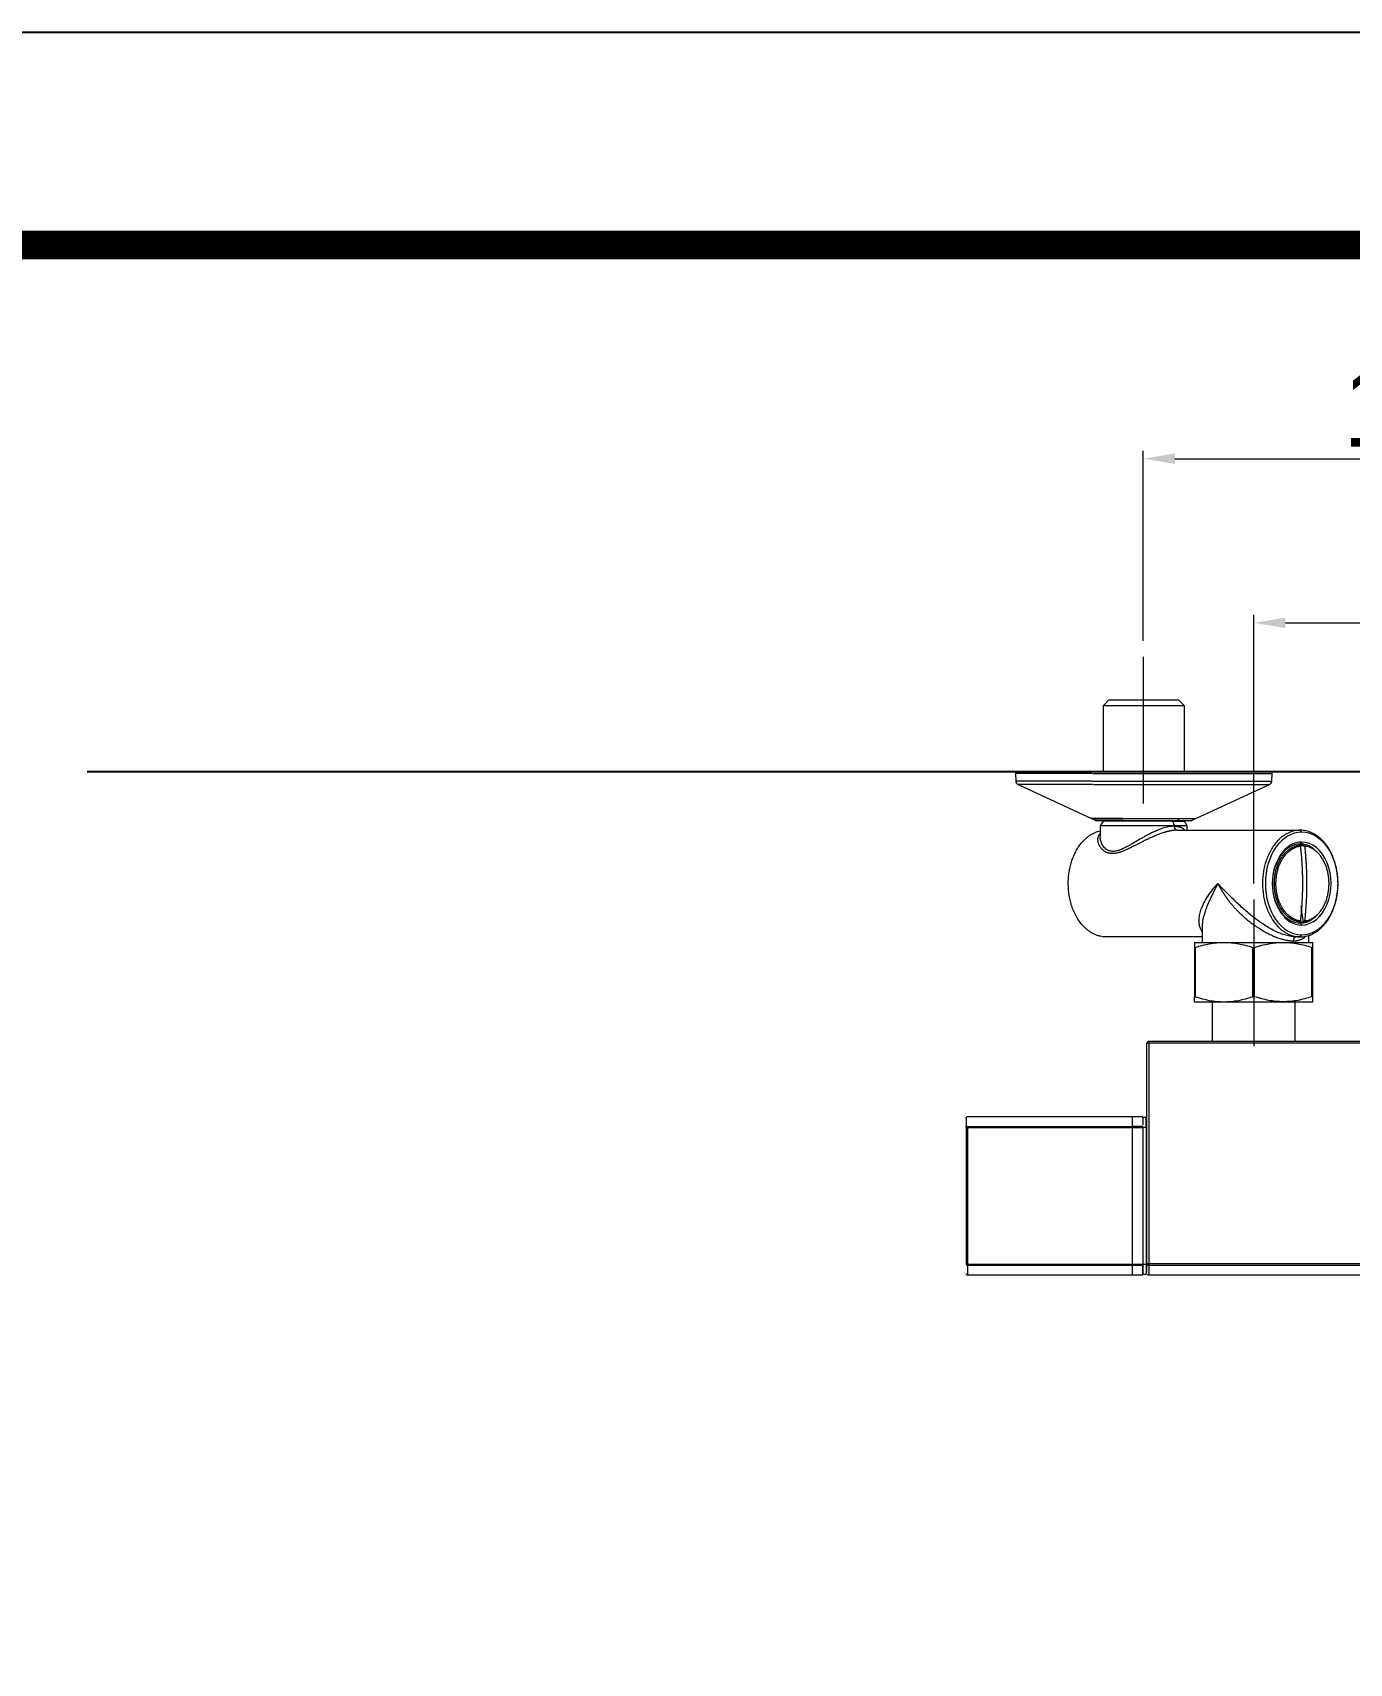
# Model space of a CAD drawing. Extents: x 8896 to 12055, y -91 to 2224.
# Drawn here: x 9497.9 to 9831, y 1811.8 to 2224.5 of the extents above; entities that cross this region are included whole.
import ezdxf

# ---------------------------------------------------------------- set-up
doc = ezdxf.new("R2010")
doc.units = 0
doc.header["$LTSCALE"] = 10
doc.header["$MEASUREMENT"] = 0
doc.header["$PDMODE"] = 3
doc.header["$PDSIZE"] = -10
doc.linetypes.add('CENTER2', pattern=[28.575, 19.05, -3.175, 3.175, -3.175])
doc.layers.get('0').update_dxf_attribs({"linetype": 'CONTINUOUS'})
doc.layers.get('DEFPOINTS').update_dxf_attribs({"linetype": 'CONTINUOUS'})
doc.layers.add('1', color=7, linetype='CONTINUOUS')
doc.layers.add('Cneter', color=1, linetype='CENTER2', lineweight=13)
doc.styles.add('Daelim Dimension', font='')
doc.styles.get('Daelim Dimension').set_extended_font_data('나눔고딕')
doc.dimstyles.new('DEFAULT', dxfattribs={"dimscale": 2, "dimtxt": 2, "dimasz": 2, "dimexe": 0, "dimexo": 2, "dimgap": 1, "dimtad": 1, "dimdec": 1, "dimzin": 9, "dimdsep": 46, "dimtxsty": 'Daelim Dimension', "dimcen": 0.5, "dimclrd": 5, "dimclre": 5, "dimclrt": 256, "dimadec": 1, "dimazin": 0, "dimtfac": 1, "dimtdec": 1, "dimtix": 1, "dimtmove": 0, "dimatfit": 3, "dimfxl": 1, "dimtolj": 1, "dimtzin": 1, "dimlwd": 9, "dimlwe": 9, "dimarcsym": 0})

# ---------------------------------------------------------------- blocks, each defined once
blk = doc.blocks.new('*D17')
at = {"color": 5, "lineweight": 9, "ltscale": 0.5, "transparency": 16777216}
for p, q in [((9806.79, 2009.18), (9806.79, 2077.14)), ((9956.73, 2009.18), (9956.73, 2077.14)), ((9814.79, 2075.14), (9948.73, 2075.14))]:
    blk.add_line(p, q, dxfattribs=at)
at = {"color": 5, "ltscale": 0.5, "transparency": 16777216}
for points in [[(9814.79, 2076.47), (9814.79, 2073.81), (9806.79, 2075.14)], [(9948.73, 2076.47), (9948.73, 2073.81), (9956.73, 2075.14)]]:
    blk.add_solid(points, dxfattribs=at)
at = {"layer": 'DEFPOINTS', "color": 0, "ltscale": 0.5, "transparency": 16777216}
for p in [(9956.73, 2075.14), (9806.79, 2005.18), (9956.73, 2005.18)]:
    blk.add_point(p, dxfattribs=at)
at = {"color": 7, "ltscale": 0.5, "transparency": 16777216, "insert": (9881.76, 2088), "char_height": 20, "attachment_point": 5, "style": 'Daelim Dimension'}
blk.add_mtext('\\A1;150', dxfattribs=at)
blk = doc.blocks.new('*D18')
at = {"color": 5, "lineweight": 9, "ltscale": 0.5, "transparency": 16777216}
for p, q in [((9778.85, 2070.58), (9778.85, 2118.69)), ((9984.67, 2070.58), (9984.67, 2118.69)), ((9786.85, 2116.69), (9976.67, 2116.69))]:
    blk.add_line(p, q, dxfattribs=at)
at = {"color": 5, "ltscale": 0.5, "transparency": 16777216}
for points in [[(9786.85, 2118.02), (9786.85, 2115.36), (9778.85, 2116.69)], [(9976.67, 2118.02), (9976.67, 2115.36), (9984.67, 2116.69)]]:
    blk.add_solid(points, dxfattribs=at)
at = {"layer": 'DEFPOINTS', "color": 0, "ltscale": 0.5, "transparency": 16777216}
for p in [(9984.67, 2116.69), (9778.85, 2066.58), (9984.67, 2066.58)]:
    blk.add_point(p, dxfattribs=at)
at = {"color": 7, "ltscale": 0.5, "transparency": 16777216, "insert": (9881.76, 2129.58), "char_height": 20, "attachment_point": 5, "style": 'Daelim Dimension'}
blk.add_mtext('\\A1;150~220', dxfattribs=at)

msp = doc.modelspace()

# ---------------------------------------------------------------- linework, layer by layer
at = {"ltscale": 0.5}
msp.add_line((9511.67, 2037.55), (11083.16, 2037.55), dxfattribs=at)
msp.add_lwpolyline([(8895.97, -90.54), (12055.49, -90.54), (12055.49, 2224.5), (8895.97, 2224.5)], close=True, dxfattribs=at)
at = {"color": 5, "linetype": 'ByBlock', "lineweight": 200, "const_width": 7.28}
msp.add_lwpolyline([(8946.78, 8.59), (12004.38, 8.59), (12004.38, 2170.75), (8946.78, 2170.75)], close=True, dxfattribs=at)
at = {"layer": '1', "color": 7, "linetype": 'Continuous', "lineweight": 18}
for p, q in [((9770.16, 2055.68), (9768.66, 2054.18)), ((9770.16, 2055.68), (9787.76, 2055.68)), ((9789.26, 2054.18), (9787.76, 2055.68)), ((9768.66, 2054.18), (9768.66, 2037.55)), ((9789.26, 2054.18), (9768.66, 2054.18)), ((9789.26, 2037.55), (9789.26, 2054.18)), ((9746.48, 2037.02), (9746.59, 2035.07)), ((9766.04, 2037.55), (9746.98, 2037.55)), ((9766.16, 2037.55), (9810.93, 2037.55)), ((9811.33, 2035.07), (9811.43, 2037.02)), ((9747.17, 2034.22), (9765.76, 2025.64)), ((9792.16, 2025.64), (9810.75, 2034.22)), ((9766.18, 2025.55), (9773.79, 2025.55)), ((9766.23, 2025.55), (9766.96, 2025.08)), ((9787.44, 2025.08), (9766.96, 2025.08)), ((9768.66, 2024.98), (9767.96, 2023.76)), ((9767.96, 2023.76), (9767.96, 2020.93)), ((9768.66, 2025.08), (9768.66, 2024.98)), ((9786.24, 2024.98), (9768.66, 2024.98)), ((9773.87, 2025.55), (9773.79, 2025.55)), ((9791.74, 2025.55), (9773.87, 2025.55)), ((9786.24, 2024.98), (9789.26, 2024.98)), ((9789.96, 2023.76), (9786.74, 2023.76)), ((9790.96, 2025.08), (9787.44, 2025.08)), ((9787.44, 2022.68), (9818.56, 2022.68)), ((9789.26, 2024.98), (9789.26, 2025.08)), ((9789.96, 2023.76), (9789.26, 2024.98)), ((9789.96, 2022.68), (9789.96, 2023.76)), ((9790.96, 2025.08), (9791.69, 2025.55)), ((9793.74, 1998.45), (9793.74, 1994.11)), ((9820.74, 1994.11), (9820.74, 1996.06)), ((9796.36, 1969.28), (9796.36, 1979.28)), ((9817.16, 1979.28), (9817.16, 1969.28)), ((9780.26, 1969.28), (9873.26, 1969.28)), ((9779.56, 1949.96), (9778.76, 1949.96)), ((9778.76, 1949.96), (9778.76, 1948.19)), ((9778.76, 1947.72), (9778.76, 1947.56)), ((9779.56, 1947.56), (9779.56, 1949.96)), ((9734.06, 1947.43), (9734.06, 1912.88)), ((9778.76, 1947.43), (9778.76, 1947.56)), ((9778.76, 1947.56), (9779.56, 1947.56)), ((9778.76, 1947.43), (9778.76, 1912.88)), ((9779.56, 1947.56), (9779.56, 1912.76)), ((9778.76, 1912.88), (9778.76, 1912.59)), ((9779.56, 1912.76), (9778.76, 1912.76)), ((9778.76, 1910.36), (9778.76, 1912.59)), ((9779.56, 1912.76), (9779.56, 1910.36)), ((9778.76, 1910.36), (9779.56, 1910.36))]:
    msp.add_line(p, q, dxfattribs=at)
at = {"layer": '1', "color": 7, "linetype": 'Continuous', "lineweight": 13}
for p, q in [((9765.83, 2037.02), (9746.48, 2037.02)), ((9765.88, 2035.07), (9746.59, 2035.07)), ((9765.96, 2037.02), (9811.43, 2037.02)), ((9766.01, 2035.07), (9811.33, 2035.07)), ((9766.11, 2034.22), (9747.17, 2034.22)), ((9766.24, 2034.22), (9810.75, 2034.22)), ((9773.62, 2025.64), (9765.76, 2025.64)), ((9773.62, 2025.64), (9773.7, 2025.64)), ((9773.7, 2025.64), (9792.16, 2025.64)), ((9786.24, 2024.98), (9786.24, 2025.08)), ((9786.74, 2023.68), (9786.74, 2023.76)), ((9787.96, 2025.55), (9787.44, 2025.08)), ((9818.56, 2019.18), (9818.91, 2019.68)), ((9818.91, 1998.68), (9818.56, 1999.18)), ((9818.56, 1995.68), (9818.91, 1996.18)), ((9780.26, 1968.78), (9779.76, 1968.78)), ((9780.26, 1969.28), (9780.26, 1968.78)), ((9873.26, 1968.78), (9780.26, 1968.78)), ((9734.36, 1947.72), (9776.06, 1947.72)), ((9778.76, 1947.72), (9776.06, 1947.72)), ((9734.06, 1947.43), (9734.36, 1947.43)), ((9734.36, 1947.43), (9734.36, 1912.88)), ((9734.06, 1912.88), (9734.36, 1912.88)), ((9868.26, 1912.55), (9780.26, 1912.55))]:
    msp.add_line(p, q, dxfattribs=at)
at = {"layer": '1', "color": 7, "linetype": 'Continuous', "lineweight": 18}
for centre, radius, start, end in [((9746.98, 2037.05), 0.5, 90, 183), ((9747.59, 2035.13), 1, 183, 245.2249), ((9810.33, 2035.13), 1, 294.7751, 357), ((9810.93, 2037.05), 0.5, 357, 90), ((9766.18, 2026.55), 1, 245.2249, 270), ((9791.74, 2026.55), 1, 270, 294.7751), ((9780.26, 1968.78), 0.5, 90, 180)]:
    msp.add_arc(centre, radius, start, end, dxfattribs=at)
at = {"layer": '1', "color": 7, "linetype": 'Continuous', "lineweight": 13}
msp.add_ellipse((9773.79, 2026.55), major_axis=(0, 1), ratio=0.404135, start_param=2.709185, end_param=3.141593, dxfattribs=at)
at = {"layer": '1', "color": 7, "linetype": 'Continuous', "lineweight": 18}
for centre, major_axis, start_param, end_param in [((9818.91, 2009.18), (0, -13), 3.141593, 6.283185), ((9818.91, 2009.18), (0, 13), 3.141593, 6.283185), ((9818.91, 2009.18), (0, -10.5), 3.141593, 6.283185), ((9818.56, 2009.18), (0, -10), 3.141593, 6.283185), ((9818.56, 2009.18), (0, 10), 5.791428, 6.283185), ((9818.91, 2009.18), (0, -10.5), 0, 3.141593), ((9846.7, 2009.18), (0, -40), 4.466903, 4.476722), ((9846.7, 2009.18), (0, -40), 4.853889, 4.957875), ((9818.56, 2009.18), (0, 10), 3.141593, 3.595209)]:
    msp.add_ellipse(centre, major_axis=major_axis, ratio=0.707107, start_param=start_param, end_param=end_param, dxfattribs=at)
for points, weights, knots in [([(9769.41, 1995.68), (9759.87, 1995.68), (9759.87, 2009.18), (9759.87, 2020.75), (9767.95, 2022.52)], [1, 0.707106784669, 1, 0.738080232546, 0.944603986432], [0, 0, 0, 0.527913, 0.527913, 1, 1, 1]), ([(9786.74, 2023.76), (9778.96, 2023.76), (9771.18, 2023.76), (9767.96, 2023.76), (9767.96, 2023.76)], [1, 0.707106778929, 1, 0.85351158113, 0.8535534014], [0, 0, 0, 0.666603, 0.666603, 1, 1, 1]), ([(9818.56, 2022.68), (9809.01, 2022.68), (9809.01, 2009.18), (9809.01, 1995.68), (9818.56, 1995.68)], [1, 0.707106779268, 1, 0.707106779268, 1], [0, 0, 0, 0.5, 0.5, 1, 1, 1]), ([(9818.56, 1995.68), (9828.1, 1995.68), (9828.1, 2009.18), (9828.1, 2022.68), (9818.56, 2022.68)], [1, 0.707106783105, 1, 0.707106783105, 1], [0, 0, 0, 0.5, 0.5, 1, 1, 1]), ([(9818.38, 1999.46), (9812.01, 2000.15), (9812.01, 2009.18), (9812.01, 2018.21), (9818.38, 2018.9)], [1, 0.733799385723, 1, 0.733799385723, 1], [0, 0, 0, 0.5, 0.5, 1, 1, 1]), ([(9818.59, 1999.72), (9812.4, 2000.41), (9812.4, 2009.18), (9812.4, 2017.95), (9818.59, 2018.65)], [1, 0.734500251925, 1, 0.734500251925, 1], [0, 0, 0, 0.5, 0.5, 1, 1, 1]), ([(9819.65, 1999.72), (9825.83, 2000.41), (9825.83, 2009.18), (9825.83, 2017.95), (9819.65, 2018.65)], [1, 0.734500251925, 1, 0.734500251925, 1], [0, 0, 0, 0.5, 0.5, 1, 1, 1])]:
    msp.add_rational_spline(points, weights, degree=2, knots=knots, dxfattribs=at)
at = {"layer": '1', "color": 7, "linetype": 'Continuous', "lineweight": 13}
for points, knots in [([(9785.53, 2022.46), (9785.51, 2022.46), (9785.49, 2022.45), (9785.45, 2022.45), (9785.41, 2022.44), (9785.37, 2022.43), (9785.32, 2022.42), (9785.28, 2022.41), (9785.24, 2022.4), (9785.2, 2022.39), (9785.16, 2022.38), (9785.12, 2022.37), (9785.07, 2022.36), (9785.03, 2022.35), (9784.99, 2022.34), (9784.95, 2022.33), (9784.9, 2022.32), (9784.86, 2022.31), (9784.82, 2022.29), (9784.77, 2022.28), (9784.73, 2022.27), (9784.69, 2022.26), (9784.64, 2022.25), (9784.6, 2022.24), (9784.56, 2022.22), (9784.51, 2022.21), (9784.47, 2022.2), (9784.42, 2022.19), (9784.38, 2022.17), (9784.33, 2022.16), (9784.29, 2022.15), (9784.25, 2022.13), (9784.2, 2022.12), (9784.16, 2022.11), (9784.11, 2022.09), (9783.91, 2022.03), (9783.54, 2021.91), (9783, 2021.72), (9782.44, 2021.51), (9781.86, 2021.27), (9781.25, 2021.01), (9780.62, 2020.73), (9779.99, 2020.43), (9779.33, 2020.11), (9778.65, 2019.77), (9777.96, 2019.42), (9777.3, 2019.08), (9776.69, 2018.77), (9776.14, 2018.49), (9775.65, 2018.24), (9775.17, 2018.01), (9774.71, 2017.79), (9774.24, 2017.58), (9773.78, 2017.39), (9773.32, 2017.21), (9772.88, 2017.07), (9772.46, 2016.95), (9772.08, 2016.86), (9771.76, 2016.81), (9771.49, 2016.78), (9771.27, 2016.76), (9771.02, 2016.76), (9770.73, 2016.77), (9770.43, 2016.8), (9770.13, 2016.86), (9769.83, 2016.95), (9769.53, 2017.07), (9769.24, 2017.22), (9768.97, 2017.39), (9768.72, 2017.59), (9768.49, 2017.79), (9768.29, 2018.01), (9768.1, 2018.24), (9767.93, 2018.49), (9767.8, 2018.71), (9767.7, 2018.91), (9767.63, 2019.08), (9767.56, 2019.26), (9767.48, 2019.49), (9767.41, 2019.78), (9767.37, 2020.11), (9767.36, 2020.43), (9767.39, 2020.73), (9767.45, 2021.01), (9767.55, 2021.27), (9767.67, 2021.51), (9767.79, 2021.68), (9767.88, 2021.77), (9767.9, 2021.8)], [0, 0, 0, 0, 0.001387, 0.002959, 0.004533, 0.006108, 0.007684, 0.009262, 0.010842, 0.012424, 0.014007, 0.015592, 0.017178, 0.018767, 0.020357, 0.021949, 0.023543, 0.025139, 0.026736, 0.028336, 0.029938, 0.031541, 0.033147, 0.034755, 0.036364, 0.037976, 0.03959, 0.041207, 0.042825, 0.044446, 0.046069, 0.047694, 0.049321, 0.050951, 0.052583, 0.054218, 0.07322, 0.092496, 0.112086, 0.132024, 0.15408, 0.176364, 0.198915, 0.221774, 0.247056, 0.272295, 0.296413, 0.32025, 0.339284, 0.357846, 0.375962, 0.393663, 0.41098, 0.42969, 0.447824, 0.465439, 0.482596, 0.498101, 0.513292, 0.522996, 0.532725, 0.542495, 0.557129, 0.571721, 0.586955, 0.602489, 0.619598, 0.637164, 0.655248, 0.673907, 0.691151, 0.708776, 0.726815, 0.745296, 0.764246, 0.776349, 0.788539, 0.800822, 0.813203, 0.837911, 0.862596, 0.885501, 0.908079, 0.930369, 0.952413, 0.972356, 0.99195, 1, 1, 1, 1]), ([(9786.74, 2023.68), (9786.38, 2023.68), (9785.56, 2023.61), (9784.21, 2023.3), (9782.82, 2022.82), (9781.55, 2022.28), (9780.42, 2021.73), (9779.43, 2021.21), (9778.53, 2020.7), (9777.68, 2020.21), (9776.84, 2019.72), (9775.99, 2019.22), (9775.17, 2018.75), (9774.35, 2018.31), (9773.51, 2017.9), (9772.6, 2017.54), (9771.65, 2017.31), (9770.74, 2017.31), (9769.99, 2017.53), (9769.41, 2017.88), (9768.97, 2018.29), (9768.63, 2018.73), (9768.36, 2019.2), (9768.16, 2019.7), (9768.02, 2020.2), (9767.97, 2020.61), (9767.96, 2020.86), (9767.96, 2020.94)], [0, 0, 0, 0, 0.053243, 0.115205, 0.172183, 0.2222, 0.266497, 0.305845, 0.341208, 0.375287, 0.410374, 0.44595, 0.481181, 0.515398, 0.550939, 0.591719, 0.637054, 0.684131, 0.729578, 0.770549, 0.806294, 0.840642, 0.876043, 0.911825, 0.947127, 0.981382, 1, 1, 1, 1]), ([(9786.74, 2023.68), (9786.75, 2023.68), (9786.77, 2023.68), (9786.8, 2023.68), (9786.83, 2023.68), (9786.86, 2023.68), (9786.89, 2023.68), (9786.92, 2023.68), (9786.95, 2023.68), (9786.98, 2023.68), (9787.01, 2023.68), (9787.04, 2023.67), (9787.07, 2023.67), (9787.1, 2023.67), (9787.13, 2023.67), (9787.16, 2023.67), (9787.18, 2023.66), (9787.21, 2023.66), (9787.24, 2023.66), (9787.27, 2023.66), (9787.3, 2023.65), (9787.33, 2023.65), (9787.36, 2023.65), (9787.39, 2023.64), (9787.41, 2023.64), (9787.44, 2023.64), (9787.47, 2023.63), (9787.5, 2023.63), (9787.52, 2023.62), (9787.55, 2023.62), (9787.58, 2023.62), (9787.61, 2023.61), (9787.63, 2023.61), (9787.66, 2023.6), (9787.69, 2023.6), (9787.71, 2023.59), (9787.74, 2023.59), (9787.77, 2023.58), (9787.79, 2023.57), (9787.82, 2023.57), (9787.85, 2023.56), (9787.87, 2023.56), (9787.9, 2023.55), (9787.92, 2023.54), (9787.95, 2023.54), (9787.97, 2023.53), (9788, 2023.52), (9788.02, 2023.52), (9788.05, 2023.51), (9788.07, 2023.5), (9788.1, 2023.49), (9788.12, 2023.49), (9788.15, 2023.48), (9788.17, 2023.47), (9788.29, 2023.43), (9788.49, 2023.35), (9788.76, 2023.21), (9789, 2023.04), (9789.2, 2022.87), (9789.31, 2022.74), (9789.36, 2022.69)], [0, 0, 0, 0, 0.008521, 0.017044, 0.02557, 0.034098, 0.042628, 0.051161, 0.059697, 0.068235, 0.076777, 0.085321, 0.093869, 0.10242, 0.110974, 0.119532, 0.128094, 0.136659, 0.145228, 0.153801, 0.162377, 0.170958, 0.179544, 0.188133, 0.196727, 0.205326, 0.213929, 0.222537, 0.23115, 0.239768, 0.248391, 0.257019, 0.265653, 0.274292, 0.282936, 0.291587, 0.300242, 0.308904, 0.317572, 0.326245, 0.334925, 0.343611, 0.352304, 0.361002, 0.369708, 0.37842, 0.387139, 0.395865, 0.404597, 0.413337, 0.422084, 0.430838, 0.4396, 0.448369, 0.457146, 0.567746, 0.680743, 0.796314, 0.914623, 1, 1, 1, 1]), ([(9797.7, 2009.18), (9797.12, 2008.59), (9796.09, 2007.42), (9794.85, 2005.65), (9793.94, 2003.99), (9793.33, 2002.46), (9792.98, 2001.08), (9792.86, 1999.86), (9792.93, 1998.8), (9793.18, 1997.91), (9793.48, 1997.36), (9793.67, 1997.1), (9793.7, 1997.05)], [0, 0, 0, 0, 0.151991, 0.28989, 0.415749, 0.531075, 0.637032, 0.734565, 0.824522, 0.907719, 0.985001, 1, 1, 1, 1]), ([(9797.7, 2009.18), (9797.68, 2009.16), (9797.66, 2009.11), (9797.62, 2009.03), (9797.58, 2008.96), (9797.54, 2008.88), (9797.5, 2008.81), (9797.47, 2008.74), (9797.43, 2008.66), (9797.39, 2008.59), (9797.35, 2008.52), (9797.32, 2008.44), (9797.28, 2008.37), (9797.24, 2008.3), (9797.21, 2008.23), (9797.17, 2008.15), (9797.13, 2008.08), (9797.1, 2008.01), (9797.06, 2007.94), (9797.02, 2007.86), (9796.99, 2007.79), (9796.95, 2007.72), (9796.91, 2007.65), (9796.88, 2007.58), (9796.84, 2007.51), (9796.81, 2007.44), (9796.77, 2007.36), (9796.74, 2007.29), (9796.7, 2007.22), (9796.67, 2007.15), (9796.56, 2006.94), (9796.4, 2006.6), (9796.17, 2006.13), (9795.95, 2005.67), (9795.74, 2005.22), (9795.55, 2004.79), (9795.37, 2004.38), (9795.19, 2003.97), (9795.03, 2003.57), (9794.87, 2003.18), (9794.72, 2002.8), (9794.59, 2002.43), (9794.38, 2001.83), (9794.14, 2001.05), (9793.92, 2000.15), (9793.83, 1999.61), (9793.8, 1999.37)], [0, 0, 0, 0, 0.006789, 0.013571, 0.020348, 0.027119, 0.033883, 0.040642, 0.047395, 0.054141, 0.060882, 0.067617, 0.074346, 0.08107, 0.087787, 0.094499, 0.101204, 0.107904, 0.114598, 0.121287, 0.127969, 0.134646, 0.141317, 0.147982, 0.154642, 0.161296, 0.167944, 0.174587, 0.181224, 0.187855, 0.194481, 0.240284, 0.285457, 0.330007, 0.373938, 0.415493, 0.456639, 0.497381, 0.537722, 0.577669, 0.617227, 0.6564, 0.695195, 0.805538, 0.912523, 1, 1, 1, 1]), ([(9797.7, 2009.18), (9797.71, 2009.16), (9797.73, 2009.11), (9797.77, 2009.03), (9797.81, 2008.96), (9797.85, 2008.88), (9797.89, 2008.8), (9797.94, 2008.72), (9797.98, 2008.64), (9798.03, 2008.56), (9798.07, 2008.48), (9798.12, 2008.39), (9798.17, 2008.3), (9798.22, 2008.22), (9798.27, 2008.13), (9798.32, 2008.04), (9798.37, 2007.94), (9798.43, 2007.85), (9798.48, 2007.75), (9798.54, 2007.66), (9798.6, 2007.56), (9798.66, 2007.46), (9798.72, 2007.36), (9798.78, 2007.26), (9798.85, 2007.16), (9798.91, 2007.05), (9798.98, 2006.95), (9799.05, 2006.84), (9799.12, 2006.73), (9799.19, 2006.62), (9799.26, 2006.51), (9799.34, 2006.4), (9799.41, 2006.29), (9799.49, 2006.17), (9799.57, 2006.06), (9799.65, 2005.94), (9799.73, 2005.82), (9799.82, 2005.7), (9799.9, 2005.58), (9799.99, 2005.46), (9800.08, 2005.34), (9800.3, 2005.04), (9800.67, 2004.56), (9801.19, 2003.92), (9801.73, 2003.29), (9802.3, 2002.67), (9802.76, 2002.19), (9803.16, 2001.79), (9803.54, 2001.43), (9804.08, 2000.92), (9804.81, 2000.28), (9805.63, 1999.61), (9806.46, 1998.98), (9807.19, 1998.46), (9807.82, 1998.04), (9808.65, 1997.51), (9809.66, 1996.92), (9810.7, 1996.39), (9811.49, 1996.02), (9812.06, 1995.78), (9812.61, 1995.56), (9813.14, 1995.37), (9813.65, 1995.21), (9814.16, 1995.06), (9814.64, 1994.94), (9814.97, 1994.87), (9815.18, 1994.84), (9815.26, 1994.82), (9815.34, 1994.81), (9815.42, 1994.79), (9815.51, 1994.78), (9815.59, 1994.77), (9815.67, 1994.76), (9815.74, 1994.75), (9815.82, 1994.74), (9815.9, 1994.73), (9815.98, 1994.72), (9816.05, 1994.72), (9816.13, 1994.71), (9816.21, 1994.7), (9816.28, 1994.7), (9816.36, 1994.69), (9816.43, 1994.69), (9816.5, 1994.69), (9816.57, 1994.68), (9816.65, 1994.68), (9816.72, 1994.68), (9816.76, 1994.68), (9816.79, 1994.68)], [0, 0, 0, 0, 0.003382, 0.006834, 0.010357, 0.013951, 0.017615, 0.021351, 0.025157, 0.029034, 0.032982, 0.037001, 0.041091, 0.045252, 0.049484, 0.053788, 0.058163, 0.062609, 0.067127, 0.071716, 0.076377, 0.081109, 0.085914, 0.09079, 0.095739, 0.100759, 0.105852, 0.111018, 0.116256, 0.121566, 0.126949, 0.132405, 0.137934, 0.143536, 0.14921, 0.154958, 0.160778, 0.166671, 0.172638, 0.178677, 0.18479, 0.190975, 0.223661, 0.25641, 0.289218, 0.322086, 0.355015, 0.366964, 0.387155, 0.415611, 0.452366, 0.497458, 0.536287, 0.569959, 0.598452, 0.621745, 0.6811, 0.730741, 0.757032, 0.781947, 0.805479, 0.827627, 0.850828, 0.873324, 0.895112, 0.91619, 0.920077, 0.923957, 0.927829, 0.931694, 0.935552, 0.939402, 0.943245, 0.94708, 0.950908, 0.954729, 0.958543, 0.962349, 0.966148, 0.969939, 0.973724, 0.9775, 0.981269, 0.985031, 0.988785, 0.992531, 0.996269, 1, 1, 1, 1]), ([(9816.26, 1995.78), (9816.26, 1995.78), (9816.25, 1995.78), (9816.02, 1995.82), (9815.8, 1995.86), (9815.35, 1995.97), (9815.12, 1996.03), (9814.65, 1996.16), (9814.42, 1996.23), (9813.95, 1996.4), (9813.71, 1996.49), (9812.99, 1996.77), (9812.51, 1996.99), (9811.55, 1997.47), (9811.07, 1997.73), (9810.12, 1998.28), (9809.65, 1998.57), (9808.73, 1999.19), (9808.27, 1999.51), (9807.37, 2000.16), (9806.93, 2000.5), (9806.06, 2001.19), (9805.63, 2001.54), (9804.8, 2002.25), (9804.4, 2002.6), (9803.6, 2003.32), (9803.21, 2003.68), (9802.45, 2004.39), (9802.08, 2004.75), (9801.35, 2005.46), (9800.99, 2005.82), (9800.3, 2006.51), (9799.95, 2006.86), (9798.95, 2007.88), (9798.31, 2008.54), (9797.7, 2009.18)], [0, 0, 0, 0, 0.001149, 0.001149, 0.034444, 0.034444, 0.067739, 0.067739, 0.101034, 0.101034, 0.134329, 0.134329, 0.200919, 0.200919, 0.267509, 0.267509, 0.334099, 0.334099, 0.400689, 0.400689, 0.467279, 0.467279, 0.533869, 0.533869, 0.600459, 0.600459, 0.66705, 0.66705, 0.73364, 0.73364, 0.80023, 0.80023, 0.86682, 0.86682, 1, 1, 1, 1]), ([(9816.79, 1994.68), (9816.8, 1994.68), (9816.82, 1994.68), (9816.85, 1994.68), (9816.89, 1994.68), (9816.92, 1994.68), (9816.95, 1994.68), (9816.99, 1994.68), (9817.02, 1994.69), (9817.05, 1994.69), (9817.09, 1994.69), (9817.12, 1994.69), (9817.15, 1994.69), (9817.18, 1994.69), (9817.22, 1994.69), (9817.25, 1994.7), (9817.28, 1994.7), (9817.31, 1994.7), (9817.34, 1994.7), (9817.38, 1994.71), (9817.41, 1994.71), (9817.44, 1994.71), (9817.47, 1994.72), (9817.5, 1994.72), (9817.53, 1994.72), (9817.56, 1994.73), (9817.6, 1994.73), (9817.63, 1994.74), (9817.66, 1994.74), (9817.69, 1994.74), (9817.72, 1994.75), (9817.75, 1994.75), (9817.78, 1994.76), (9817.81, 1994.76), (9817.84, 1994.77), (9817.87, 1994.77), (9817.9, 1994.78), (9817.93, 1994.79), (9817.96, 1994.79), (9817.99, 1994.8), (9818.02, 1994.8), (9818.05, 1994.81), (9818.08, 1994.82), (9818.11, 1994.82), (9818.14, 1994.83), (9818.16, 1994.84), (9818.19, 1994.84), (9818.32, 1994.88), (9818.54, 1994.94), (9818.84, 1995.06), (9819.13, 1995.21), (9819.39, 1995.37), (9819.63, 1995.56), (9819.81, 1995.73), (9819.9, 1995.84), (9819.93, 1995.87)], [0, 0, 0, 0, 0.007824, 0.015656, 0.023496, 0.031344, 0.039199, 0.047062, 0.054933, 0.062812, 0.070698, 0.078592, 0.086493, 0.094402, 0.102319, 0.110243, 0.118175, 0.126114, 0.13406, 0.142014, 0.149976, 0.157945, 0.165921, 0.173904, 0.181895, 0.189893, 0.197898, 0.205911, 0.213931, 0.221958, 0.229993, 0.238035, 0.246084, 0.254141, 0.262205, 0.270277, 0.278355, 0.286442, 0.294535, 0.302636, 0.310744, 0.31886, 0.326983, 0.335114, 0.343252, 0.351397, 0.359549, 0.367709, 0.460199, 0.555805, 0.654519, 0.756333, 0.853493, 0.956734, 1, 1, 1, 1]), ([(9776.06, 1947.72), (9776.06, 1947.71), (9776.06, 1947.7), (9776.06, 1947.66), (9776.06, 1947.64), (9776.06, 1947.59), (9776.06, 1947.56), (9776.06, 1947.49), (9776.06, 1947.46), (9776.06, 1947.43)], [0, 0, 0, 0, 0.25, 0.25, 0.5, 0.5, 0.75, 0.75, 1, 1, 1, 1]), ([(9776.06, 1912.88), (9776.06, 1912.85), (9776.06, 1912.82), (9776.06, 1912.76), (9776.06, 1912.73), (9776.06, 1912.68), (9776.06, 1912.65), (9776.06, 1912.62), (9776.06, 1912.6), (9776.06, 1912.59)], [0, 0, 0, 0, 0.25, 0.25, 0.5, 0.5, 0.75, 0.75, 1, 1, 1, 1])]:
    msp.add_open_spline(points, degree=3, knots=knots, dxfattribs=at)
at = {"layer": '1', "color": 7, "linetype": 'Continuous', "lineweight": 18}
for points, knots in [([(9787.44, 2022.68), (9787.43, 2022.68), (9787.41, 2022.68), (9787.37, 2022.68), (9787.34, 2022.68), (9787.31, 2022.68), (9787.27, 2022.68), (9787.24, 2022.68), (9787.2, 2022.68), (9787.17, 2022.68), (9787.13, 2022.67), (9787.1, 2022.67), (9787.06, 2022.67), (9787.03, 2022.67), (9786.99, 2022.67), (9786.95, 2022.66), (9786.92, 2022.66), (9786.88, 2022.66), (9786.85, 2022.66), (9786.81, 2022.65), (9786.77, 2022.65), (9786.74, 2022.65), (9786.7, 2022.64), (9786.66, 2022.64), (9786.63, 2022.64), (9786.59, 2022.63), (9786.55, 2022.63), (9786.51, 2022.62), (9786.48, 2022.62), (9786.44, 2022.62), (9786.4, 2022.61), (9786.36, 2022.61), (9786.32, 2022.6), (9786.29, 2022.6), (9786.25, 2022.59), (9786.21, 2022.58), (9786.17, 2022.58), (9786.13, 2022.57), (9786.09, 2022.57), (9786.05, 2022.56), (9786.01, 2022.55), (9785.97, 2022.55), (9785.93, 2022.54), (9785.89, 2022.53), (9785.85, 2022.53), (9785.81, 2022.52), (9785.77, 2022.51), (9785.73, 2022.5), (9785.69, 2022.5), (9785.65, 2022.49), (9785.61, 2022.48), (9785.57, 2022.47), (9785.54, 2022.47), (9785.53, 2022.46), (9785.53, 2022.46)], [0, 0, 0, 0, 0.019437, 0.038872, 0.058306, 0.077739, 0.097172, 0.116605, 0.136038, 0.155473, 0.174908, 0.194345, 0.213785, 0.233226, 0.252671, 0.272119, 0.291571, 0.311027, 0.330487, 0.349952, 0.369423, 0.388899, 0.408381, 0.42787, 0.447366, 0.466869, 0.48638, 0.505899, 0.525427, 0.544963, 0.564509, 0.584065, 0.60363, 0.623207, 0.642794, 0.662392, 0.682003, 0.701625, 0.72126, 0.740908, 0.760569, 0.780243, 0.799932, 0.819636, 0.839354, 0.859087, 0.878837, 0.898602, 0.918383, 0.938182, 0.957997, 0.97783, 0.997681, 1, 1, 1, 1]), ([(9818.38, 2018.9), (9818.39, 2018.9), (9818.4, 2018.9), (9818.42, 2018.9), (9818.43, 2018.89), (9818.44, 2018.89), (9818.45, 2018.89), (9818.46, 2018.88), (9818.48, 2018.87), (9818.49, 2018.86), (9818.5, 2018.85), (9818.51, 2018.84), (9818.51, 2018.84), (9818.53, 2018.82), (9818.53, 2018.81), (9818.55, 2018.79), (9818.55, 2018.78), (9818.56, 2018.76), (9818.56, 2018.76), (9818.57, 2018.73), (9818.58, 2018.72), (9818.58, 2018.68), (9818.59, 2018.67), (9818.59, 2018.65)], [0, 0, 0, 0, 0.125, 0.125, 0.1875, 0.1875, 0.25, 0.25, 0.375, 0.375, 0.4375, 0.4375, 0.5, 0.5, 0.625, 0.625, 0.6875, 0.6875, 0.75, 0.75, 0.875, 0.875, 1, 1, 1, 1]), ([(9819.65, 2018.65), (9819.65, 2018.67), (9819.64, 2018.68), (9819.64, 2018.71), (9819.64, 2018.72), (9819.63, 2018.73), (9819.63, 2018.74), (9819.62, 2018.76), (9819.61, 2018.78), (9819.6, 2018.8), (9819.6, 2018.81), (9819.59, 2018.82), (9819.58, 2018.82), (9819.57, 2018.84), (9819.56, 2018.85), (9819.54, 2018.87), (9819.54, 2018.87), (9819.52, 2018.88), (9819.52, 2018.88), (9819.5, 2018.89), (9819.49, 2018.89), (9819.46, 2018.9), (9819.45, 2018.9), (9819.44, 2018.9)], [0, 0, 0, 0, 0.125, 0.125, 0.1875, 0.1875, 0.25, 0.25, 0.375, 0.375, 0.4375, 0.4375, 0.5, 0.5, 0.625, 0.625, 0.6875, 0.6875, 0.75, 0.75, 0.875, 0.875, 1, 1, 1, 1]), ([(9793.8, 1999.37), (9793.8, 1999.32), (9793.76, 1999), (9793.74, 1998.69), (9793.74, 1998.44)], [0, 0, 0, 0, 0.140229, 1, 1, 1, 1]), ([(9818.59, 1999.72), (9818.59, 1999.7), (9818.58, 1999.68), (9818.58, 1999.66), (9818.57, 1999.65), (9818.57, 1999.63), (9818.57, 1999.62), (9818.56, 1999.6), (9818.55, 1999.58), (9818.54, 1999.56), (9818.53, 1999.56), (9818.53, 1999.54), (9818.52, 1999.54), (9818.51, 1999.52), (9818.5, 1999.51), (9818.48, 1999.5), (9818.48, 1999.49), (9818.46, 1999.49), (9818.46, 1999.48), (9818.44, 1999.47), (9818.43, 1999.47), (9818.4, 1999.46), (9818.39, 1999.46), (9818.38, 1999.46)], [0, 0, 0, 0, 0.125, 0.125, 0.1875, 0.1875, 0.25, 0.25, 0.375, 0.375, 0.4375, 0.4375, 0.5, 0.5, 0.625, 0.625, 0.6875, 0.6875, 0.75, 0.75, 0.875, 0.875, 1, 1, 1, 1]), ([(9819.27, 1999.46), (9819.21, 1999.45), (9819.09, 1999.44), (9818.92, 1999.43), (9818.8, 1999.43), (9818.74, 1999.43)], [0, 0, 0, 0, 0.333333, 0.666667, 1, 1, 1, 1]), ([(9819.44, 1999.46), (9819.45, 1999.46), (9819.46, 1999.46), (9819.48, 1999.47), (9819.49, 1999.47), (9819.5, 1999.47), (9819.51, 1999.48), (9819.52, 1999.49), (9819.54, 1999.49), (9819.55, 1999.51), (9819.56, 1999.51), (9819.57, 1999.52), (9819.57, 1999.53), (9819.59, 1999.54), (9819.6, 1999.56), (9819.61, 1999.58), (9819.61, 1999.58), (9819.62, 1999.6), (9819.62, 1999.61), (9819.63, 1999.63), (9819.64, 1999.65), (9819.64, 1999.68), (9819.65, 1999.7), (9819.65, 1999.72)], [0, 0, 0, 0, 0.125, 0.125, 0.1875, 0.1875, 0.25, 0.25, 0.375, 0.375, 0.4375, 0.4375, 0.5, 0.5, 0.625, 0.625, 0.6875, 0.6875, 0.75, 0.75, 0.875, 0.875, 1, 1, 1, 1]), ([(9791.76, 1994.28), (9791.76, 1994.28), (9791.76, 1994.25), (9791.76, 1994.14), (9791.76, 1994.05), (9791.76, 1993.72), (9791.76, 1993.41), (9791.76, 1993.02)], [0, 0, 0, 0, 0.25, 0.25, 0.5, 0.5, 1, 1, 1, 1]), ([(9792.01, 1993.02), (9793.19, 1993.41), (9794.39, 1993.72), (9796.2, 1994.05), (9796.8, 1994.14), (9798.03, 1994.25), (9798.64, 1994.28), (9799.26, 1994.28)], [0, 0, 0, 0, 0.5, 0.5, 0.75, 0.75, 1, 1, 1, 1]), ([(9799.26, 1994.28), (9799.88, 1994.28), (9800.49, 1994.25), (9801.71, 1994.14), (9802.32, 1994.05), (9804.13, 1993.72), (9805.32, 1993.41), (9806.51, 1993.02)], [0, 0, 0, 0, 0.25, 0.25, 0.5, 0.5, 1, 1, 1, 1]), ([(9807.01, 1993.02), (9808.19, 1993.41), (9809.39, 1993.72), (9811.2, 1994.05), (9811.8, 1994.14), (9813.03, 1994.25), (9813.64, 1994.28), (9814.26, 1994.28)], [0, 0, 0, 0, 0.5, 0.5, 0.75, 0.75, 1, 1, 1, 1]), ([(9814.26, 1994.28), (9814.88, 1994.28), (9815.49, 1994.25), (9816.71, 1994.14), (9817.32, 1994.05), (9819.13, 1993.72), (9820.32, 1993.41), (9821.51, 1993.02)], [0, 0, 0, 0, 0.25, 0.25, 0.5, 0.5, 1, 1, 1, 1]), ([(9817.49, 1995.68), (9817.3, 1995.68), (9817.09, 1995.69), (9816.68, 1995.72), (9816.47, 1995.75), (9816.26, 1995.78)], [0, 0, 0, 0, 0.508776, 0.508776, 1, 1, 1, 1]), ([(9821.76, 1993.02), (9821.76, 1993.41), (9821.76, 1993.72), (9821.76, 1994.05), (9821.76, 1994.14), (9821.76, 1994.25), (9821.76, 1994.28), (9821.76, 1994.28)], [0, 0, 0, 0, 0.500245, 0.500245, 0.750367, 0.750367, 1, 1, 1, 1]), ([(9791.76, 1993.02), (9791.76, 1993.01), (9791.76, 1993), (9791.78, 1992.99), (9791.78, 1992.99), (9791.79, 1992.99), (9791.79, 1992.99), (9791.8, 1992.99), (9791.81, 1992.99), (9791.83, 1992.99), (9791.84, 1992.99), (9791.85, 1992.99), (9791.85, 1992.99), (9791.87, 1992.99), (9791.89, 1992.99), (9791.91, 1993), (9791.92, 1993), (9791.94, 1993), (9791.94, 1993), (9791.97, 1993.01), (9791.99, 1993.02), (9792.01, 1993.02)], [0, 0, 0, 0, 0.25, 0.25, 0.3125, 0.3125, 0.375, 0.375, 0.5, 0.5, 0.5625, 0.5625, 0.625, 0.625, 0.75, 0.75, 0.8125, 0.8125, 0.875, 0.875, 1, 1, 1, 1]), ([(9806.51, 1993.02), (9806.54, 1993.01), (9806.58, 1993), (9806.64, 1992.99), (9806.65, 1992.99), (9806.67, 1992.99), (9806.68, 1992.99), (9806.71, 1992.99), (9806.73, 1992.99), (9806.77, 1992.99), (9806.78, 1992.99), (9806.8, 1992.99), (9806.81, 1992.99), (9806.85, 1992.99), (9806.87, 1992.99), (9806.9, 1993), (9806.91, 1993), (9806.93, 1993), (9806.94, 1993), (9806.97, 1993.01), (9806.99, 1993.02), (9807.01, 1993.02)], [0, 0, 0, 0, 0.25, 0.25, 0.3125, 0.3125, 0.375, 0.375, 0.5, 0.5, 0.5625, 0.5625, 0.625, 0.625, 0.75, 0.75, 0.8125, 0.8125, 0.875, 0.875, 1, 1, 1, 1]), ([(9821.51, 1993.02), (9821.54, 1993.01), (9821.58, 1993), (9821.62, 1992.99), (9821.63, 1992.99), (9821.64, 1992.99), (9821.65, 1992.99), (9821.67, 1992.99), (9821.68, 1992.99), (9821.7, 1992.99), (9821.7, 1992.99), (9821.71, 1992.99), (9821.72, 1992.99), (9821.73, 1992.99), (9821.73, 1992.99), (9821.74, 1993), (9821.75, 1993), (9821.75, 1993), (9821.75, 1993), (9821.76, 1993.01), (9821.76, 1993.02), (9821.76, 1993.02)], [0, 0, 0, 0, 0.25, 0.25, 0.3125, 0.3125, 0.375, 0.375, 0.5, 0.5, 0.5625, 0.5625, 0.625, 0.625, 0.75, 0.75, 0.8125, 0.8125, 0.875, 0.875, 1, 1, 1, 1]), ([(9791.76, 1980.54), (9791.76, 1980.55), (9791.76, 1980.56), (9791.78, 1980.57), (9791.78, 1980.57), (9791.79, 1980.57), (9791.79, 1980.57), (9791.8, 1980.57), (9791.81, 1980.58), (9791.83, 1980.58), (9791.84, 1980.58), (9791.85, 1980.57), (9791.85, 1980.57), (9791.87, 1980.57), (9791.89, 1980.57), (9791.91, 1980.56), (9791.92, 1980.56), (9791.94, 1980.56), (9791.94, 1980.56), (9791.97, 1980.55), (9791.99, 1980.54), (9792.01, 1980.54)], [0, 0, 0, 0, 0.25, 0.25, 0.3125, 0.3125, 0.375, 0.375, 0.5, 0.5, 0.5625, 0.5625, 0.625, 0.625, 0.75, 0.75, 0.8125, 0.8125, 0.875, 0.875, 1, 1, 1, 1]), ([(9791.76, 1979.28), (9791.76, 1979.28), (9791.76, 1979.31), (9791.76, 1979.42), (9791.76, 1979.51), (9791.76, 1979.84), (9791.76, 1980.15), (9791.76, 1980.54)], [0, 0, 0, 0, 0.25, 0.25, 0.5, 0.5, 1, 1, 1, 1]), ([(9792.01, 1980.54), (9793.19, 1980.15), (9794.39, 1979.84), (9796.2, 1979.51), (9796.8, 1979.42), (9798.03, 1979.31), (9798.64, 1979.28), (9799.26, 1979.28)], [0, 0, 0, 0, 0.5, 0.5, 0.75, 0.75, 1, 1, 1, 1]), ([(9799.26, 1979.28), (9799.88, 1979.28), (9800.49, 1979.31), (9801.71, 1979.42), (9802.32, 1979.51), (9804.13, 1979.84), (9805.32, 1980.15), (9806.51, 1980.54)], [0, 0, 0, 0, 0.25, 0.25, 0.5, 0.5, 1, 1, 1, 1]), ([(9806.51, 1980.54), (9806.54, 1980.55), (9806.58, 1980.56), (9806.64, 1980.57), (9806.65, 1980.57), (9806.67, 1980.57), (9806.68, 1980.57), (9806.71, 1980.57), (9806.73, 1980.58), (9806.77, 1980.58), (9806.78, 1980.58), (9806.8, 1980.57), (9806.81, 1980.57), (9806.85, 1980.57), (9806.87, 1980.57), (9806.9, 1980.56), (9806.91, 1980.56), (9806.93, 1980.56), (9806.94, 1980.56), (9806.97, 1980.55), (9806.99, 1980.54), (9807.01, 1980.54)], [0, 0, 0, 0, 0.25, 0.25, 0.3125, 0.3125, 0.375, 0.375, 0.5, 0.5, 0.5625, 0.5625, 0.625, 0.625, 0.75, 0.75, 0.8125, 0.8125, 0.875, 0.875, 1, 1, 1, 1]), ([(9814.26, 1979.28), (9813.64, 1979.28), (9813.03, 1979.31), (9811.8, 1979.42), (9811.2, 1979.51), (9809.39, 1979.84), (9808.19, 1980.15), (9807.01, 1980.54)], [0, 0, 0, 0, 0.25, 0.25, 0.5, 0.5, 1, 1, 1, 1]), ([(9821.51, 1980.54), (9820.32, 1980.15), (9819.13, 1979.84), (9817.32, 1979.51), (9816.71, 1979.42), (9815.49, 1979.31), (9814.88, 1979.28), (9814.26, 1979.28)], [0, 0, 0, 0, 0.5, 0.5, 0.75, 0.75, 1, 1, 1, 1]), ([(9821.76, 1980.54), (9821.76, 1980.55), (9821.75, 1980.56), (9821.74, 1980.57), (9821.73, 1980.57), (9821.73, 1980.57), (9821.72, 1980.57), (9821.71, 1980.57), (9821.7, 1980.58), (9821.69, 1980.58), (9821.68, 1980.58), (9821.67, 1980.57), (9821.66, 1980.57), (9821.64, 1980.57), (9821.63, 1980.57), (9821.6, 1980.56), (9821.59, 1980.56), (9821.58, 1980.56), (9821.57, 1980.56), (9821.54, 1980.55), (9821.53, 1980.54), (9821.51, 1980.54)], [0, 0, 0, 0, 0.25, 0.25, 0.3125, 0.3125, 0.375, 0.375, 0.5, 0.5, 0.5625, 0.5625, 0.625, 0.625, 0.75, 0.75, 0.8125, 0.8125, 0.875, 0.875, 1, 1, 1, 1]), ([(9821.76, 1979.28), (9821.76, 1979.28), (9821.76, 1979.31), (9821.76, 1979.42), (9821.76, 1979.51), (9821.76, 1979.84), (9821.76, 1980.15), (9821.76, 1980.54)], [0, 0, 0, 0, 0.249633, 0.249633, 0.499755, 0.499755, 1, 1, 1, 1]), ([(9734.06, 1949.85), (9734.06, 1949.89), (9734.07, 1949.95), (9734.11, 1950.02), (9734.13, 1950.05), (9734.15, 1950.07)], [0, 0, 0, 0, 0.478454, 0.736391, 1, 1, 1, 1]), ([(9734.06, 1949.86), (9734.06, 1949.86), (9734.06, 1949.85), (9734.06, 1949.78), (9734.06, 1949.62), (9734.06, 1949.37), (9734.06, 1949.06), (9734.06, 1948.69), (9734.06, 1948.29), (9734.06, 1947.87), (9734.06, 1947.57), (9734.06, 1947.43)], [0, 0, 0, 0, 0.051895, 0.170408, 0.288921, 0.407434, 0.525948, 0.644461, 0.762974, 0.881487, 1, 1, 1, 1]), ([(9734.36, 1950.16), (9734.32, 1950.16), (9734.27, 1950.15), (9734.2, 1950.11), (9734.16, 1950.08), (9734.15, 1950.07)], [0, 0, 0, 0, 0.478898, 0.736746, 1, 1, 1, 1]), ([(9734.15, 1910.25), (9734.13, 1910.26), (9734.11, 1910.29), (9734.07, 1910.36), (9734.06, 1910.42), (9734.06, 1910.46)], [0, 0, 0, 0, 0.263609, 0.521546, 1, 1, 1, 1]), ([(9734.15, 1910.25), (9734.16, 1910.23), (9734.2, 1910.2), (9734.27, 1910.17), (9734.32, 1910.16), (9734.36, 1910.16)], [0, 0, 0, 0, 0.263254, 0.521102, 1, 1, 1, 1]), ([(9779.91, 1910.3), (9779.93, 1910.28), (9779.99, 1910.23), (9780.1, 1910.17), (9780.2, 1910.16), (9780.26, 1910.16)], [0, 0, 0, 0, 0.263281, 0.52109, 1, 1, 1, 1])]:
    msp.add_open_spline(points, degree=3, knots=knots, dxfattribs=at)
at = {"layer": '1', "color": 7, "linetype": 'Continuous', "lineweight": 13}
for points, degree in [([(9786.24, 2024.98), (9786.74, 2023.76)], 1), ([(9818.91, 2022.18), (9818.56, 2022.68)], 1), ([(9816.79, 1994.11), (9816.79, 1994.68)], 1), ([(9792.01, 1993.02), (9792.01, 1980.54)], 1), ([(9806.51, 1993.02), (9806.51, 1980.54)], 1), ([(9807.01, 1980.54), (9807.01, 1993.02)], 1), ([(9821.51, 1980.54), (9821.51, 1993.02)], 1), ([(9780.26, 1968.78), (9780.26, 1913.03)], 1), ([(9776.06, 1950.16), (9776.06, 1950.16), (9776.06, 1949.34), (9776.06, 1947.72)], 3), ([(9734.36, 1947.43), (9776.06, 1947.43)], 1), ([(9776.06, 1947.43), (9778.76, 1947.43)], 1), ([(9776.06, 1947.43), (9776.06, 1912.88)], 1), ([(9734.36, 1912.88), (9776.06, 1912.88)], 1), ([(9734.36, 1912.59), (9748.26, 1912.59), (9762.16, 1912.59), (9776.06, 1912.59)], 3), ([(9776.06, 1912.88), (9778.76, 1912.88)], 1), ([(9776.06, 1912.59), (9776.06, 1910.97), (9776.06, 1910.16), (9776.06, 1910.16)], 3), ([(9776.06, 1912.59), (9778.76, 1912.59)], 1), ([(9780.26, 1913.03), (9868.26, 1913.03)], 1), ([(9780.26, 1912.55), (9780.26, 1910.96), (9780.26, 1910.16), (9780.26, 1910.16)], 3)]:
    msp.add_open_spline(points, degree=degree, dxfattribs=at)
for points, weights, degree in [([(9787.44, 2022.68), (9787.03, 2022.68), (9786.74, 2023.1), (9786.74, 2023.68)], [1.17157995028, 0.942807036914, 0.942806683241, 1.17157888926], 3), ([(9817.49, 1995.68), (9817.08, 1995.68), (9816.79, 1995.27), (9816.79, 1994.68)], [1.17157287563, 0.942808178671, 0.94280904146, 1.171575464], 3), ([(9734.36, 1947.43), (9734.36, 1947.66), (9734.36, 1947.72)], [1, 0.797345174158, 1], 2), ([(9734.36, 1912.59), (9734.36, 1912.66), (9734.36, 1912.88)], [1, 0.797345178257, 1], 2)]:
    msp.add_rational_spline(points, weights, degree=degree, dxfattribs=at)
at = {"layer": '1', "color": 7, "linetype": 'Continuous', "lineweight": 18}
for points, degree in [([(9818.74, 2018.93), (9818.68, 2018.93), (9818.56, 2018.93), (9818.39, 2018.92), (9818.27, 2018.91), (9818.21, 2018.9)], 3), ([(9818.38, 2018.9), (9818.21, 2018.9)], 1), ([(9818.74, 2018.93), (9818.8, 2018.93), (9818.92, 2018.93), (9819.09, 2018.92), (9819.21, 2018.91), (9819.27, 2018.9)], 3), ([(9819.44, 2018.9), (9819.27, 2018.9)], 1), ([(9818.21, 1999.46), (9818.27, 1999.45), (9818.39, 1999.44), (9818.56, 1999.43), (9818.68, 1999.43), (9818.74, 1999.43)], 3), ([(9818.21, 1999.46), (9818.38, 1999.46)], 1), ([(9819.27, 1999.46), (9819.44, 1999.46)], 1), ([(9793.74, 1995.68), (9769.41, 1995.68)], 1), ([(9818.56, 1995.68), (9817.49, 1995.68)], 1), ([(9791.76, 1993.02), (9791.76, 1980.54)], 1), ([(9821.76, 1980.54), (9821.76, 1993.02)], 1), ([(9779.76, 1913.03), (9779.76, 1968.78)], 1), ([(9776.06, 1950.16), (9734.36, 1950.16)], 1), ([(9778.76, 1950.16), (9776.06, 1950.16)], 1), ([(9778.76, 1950.16), (9778.76, 1950.16), (9778.76, 1949.47), (9778.76, 1948.1)], 3), ([(9734.36, 1912.59), (9734.36, 1910.97), (9734.36, 1910.16), (9734.36, 1910.16)], 3), ([(9778.76, 1912.59), (9778.76, 1910.97), (9778.76, 1910.16), (9778.76, 1910.16)], 3), ([(9779.76, 1910.66), (9779.76, 1910.66), (9779.76, 1911.49), (9779.76, 1913.03)], 3), ([(9734.36, 1910.16), (9776.06, 1910.16)], 1), ([(9776.06, 1910.16), (9778.76, 1910.16)], 1), ([(9780.26, 1910.16), (9868.26, 1910.16)], 1)]:
    msp.add_open_spline(points, degree=degree, dxfattribs=at)
for points, weights in [([(9818.59, 2018.65), (9819.62, 2009.18), (9818.59, 1999.72)], [1, 0.988285086291, 1]), ([(9819.65, 2018.65), (9820.68, 2009.18), (9819.65, 1999.72)], [1, 0.988285086291, 1]), ([(9819.44, 1999.46), (9821.07, 1999.64), (9822.47, 2000.84)], [1, 0.914840753433, 0.884167461345]), ([(9791.76, 1994.28), (9791.76, 1994.28), (9799.26, 1994.28)], [1, 0.86602540672, 1]), ([(9799.26, 1994.28), (9806.76, 1994.28), (9814.26, 1994.28)], [1, 0.866025403785, 1]), ([(9814.26, 1994.28), (9821.76, 1994.28), (9821.76, 1994.28)], [1, 0.866053726446, 0.999943360493]), ([(9791.76, 1979.28), (9791.76, 1979.28), (9799.26, 1979.28)], [1, 0.866025403138, 1]), ([(9799.26, 1979.28), (9806.76, 1979.28), (9814.26, 1979.28)], [1, 0.866025403736, 1]), ([(9814.26, 1979.28), (9821.76, 1979.28), (9821.76, 1979.28)], [1, 0.866042760955, 0.999965291616]), ([(9734.06, 1947.43), (9734.06, 1947.72), (9734.36, 1947.72)], [1, 0.707106810067, 1]), ([(9778.76, 1947.72), (9778.76, 1947.66), (9778.76, 1947.43)], [1, 0.797495931426, 1]), ([(9734.06, 1912.88), (9734.06, 1912.59), (9734.36, 1912.59)], [1, 0.707106813172, 1]), ([(9779.76, 1913.03), (9779.76, 1913.03), (9780.26, 1913.03)], [1, 0.707106781182, 1]), ([(9780.26, 1912.55), (9779.76, 1912.55), (9779.76, 1913.03)], [1, 0.707069013146, 1.00007554529])]:
    msp.add_rational_spline(points, weights, degree=2, dxfattribs=at)
at = {"layer": '1', "color": 7, "linetype": 'Continuous', "lineweight": 13}
msp.add_rational_spline([(9780.26, 1913.03), (9780.26, 1912.66), (9780.26, 1912.55), (9780.26, 1912.55)], [0.999936297889, 0.796714633971, 1, 1], degree=2, knots=[0, 0, 0, 0.999975, 1, 1, 1], dxfattribs=at)
at = {"layer": 'Cneter', "lineweight": 5, "ltscale": 0.5}
for p, q in [((9778.85, 2066.58), (9778.85, 2029.41)), ((9806.79, 2005.18), (9806.79, 1968.01))]:
    msp.add_line(p, q, dxfattribs=at)

# ---------------------------------------------------------------- dimensions: what is measured, and where the dimension line sits
at = {"color": 5, "ltscale": 0.5}
dim = msp.add_linear_dim(base=(9984.67, 2116.69), p1=(9778.85, 2066.58), p2=(9984.67, 2066.58), text='150~220', dimstyle='DEFAULT', override={"dimtxt": 10, "dimasz": 4, "dimexe": 1, "dimdec": 0, "dimclrt": 7}, dxfattribs=at)
dim.commit()
dim.dimension.update_dxf_attribs({"geometry": '*D18', "text_midpoint": (9881.76, 2129.58)})
dim = msp.add_linear_dim(base=(9956.73, 2075.14), p1=(9806.79, 2005.18), p2=(9956.73, 2005.18), dimstyle='DEFAULT', override={"dimtxt": 10, "dimasz": 4, "dimexe": 1, "dimdec": 0, "dimclrt": 7}, dxfattribs=at)
dim.commit()
dim.dimension.update_dxf_attribs({"geometry": '*D17', "text_midpoint": (9881.76, 2088)})

doc.saveas('drawing.dxf')
